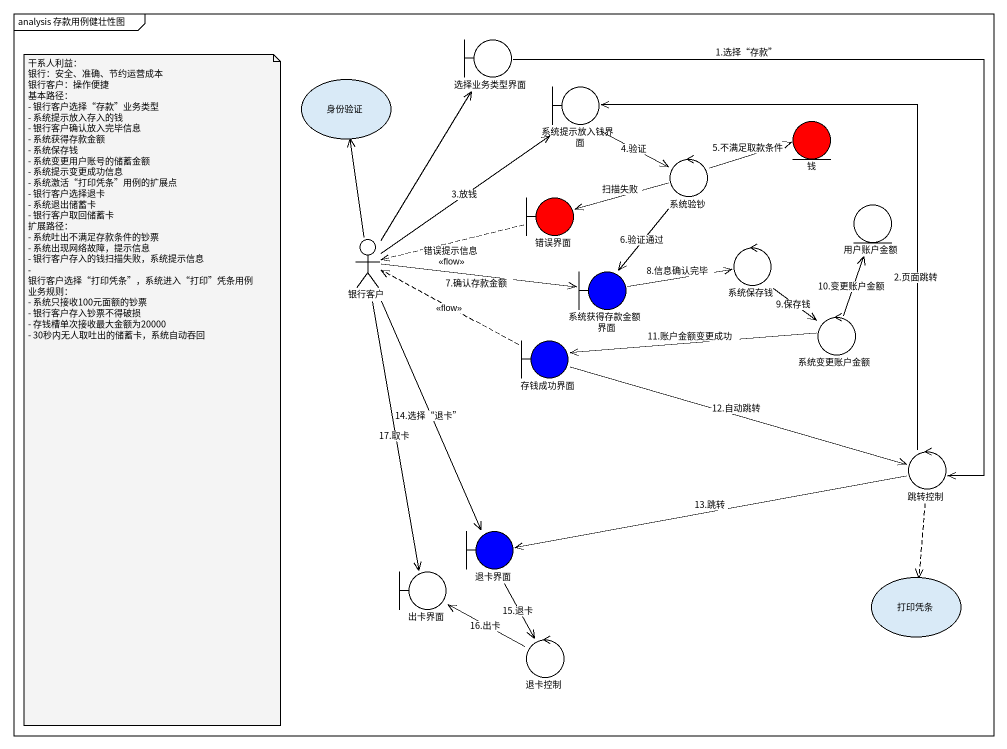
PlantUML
@startuml
mainframe analysis 存款用例健壮性图
boundary 选择业务类型界面
usecase 身份验证
boundary 系统提示放入钱界面
entity 钱 #FF0000
control 系统验钞
boundary 错误界面 #FF0000
entity 用户账户金额
actor 银行客户
boundary 系统获得存款金额界面 #0000FF
control 系统保存钱
boundary 存钱成功界面 #0000FF
control 系统变更账户金额
control 跳转控制
boundary 退卡界面 #0000FF
boundary 出卡界面
usecase 打印凭条
control 退卡控制
选择业务类型界面 --> 跳转控制 : 1.选择“存款”
系统提示放入钱界面 --> 系统验钞 : 4.验证
系统验钞 -right-> 钱 : 5.不满足取款条件
系统验钞 -left-> 错误界面 : 扫描失败
系统验钞 --> 系统获得存款金额界面 : 6.验证通过
错误界面 .left.> 银行客户 : 错误提示信息\n<<flow>>
银行客户 -up-> 选择业务类型界面
银行客户 -up-> 身份验证
银行客户 -up-> 系统提示放入钱界面 : 3.放钱
银行客户 -right-> 系统获得存款金额界面 : 7.确认存款金额
银行客户 --> 退卡界面 : 14.选择“退卡”
银行客户 --> 出卡界面 : 17.取卡
系统获得存款金额界面 -right-> 系统保存钱 : 8.信息确认完毕
系统保存钱 --> 系统变更账户金额 : 9.保存钱
存钱成功界面 .left.> 银行客户 : <<flow>>
存钱成功界面 -right-> 跳转控制 : 12.自动跳转
系统变更账户金额 -up-> 用户账户金额 : 10.变更账户金额
系统变更账户金额 -left-> 存钱成功界面 : 11.账户金额变更成功
跳转控制 -up-> 系统提示放入钱界面 : 2.页面跳转
跳转控制 -left-> 退卡界面 : 13.跳转
跳转控制 ..> 打印凭条
退卡界面 --> 退卡控制 : 15.退卡
退卡控制 -left-> 出卡界面 : 16.出卡
note as N1
  干系人利益：
  银行：安全、准确、节约运营成本
  银行客户：操作便捷
  基本路径：
  - 银行客户选择“存款”业务类型
  - 系统提示放入存入的钱
  - 银行客户确认放入完毕信息
  - 系统获得存款金额
  - 系统保存钱
  - 系统变更用户账号的储蓄金额
  - 系统提示变更成功信息
  - 系统激活“打印凭条”用例的扩展点
  - 银行客户选择退卡
  - 系统退出储蓄卡
  - 银行客户取回储蓄卡
  扩展路径：
  - 系统吐出不满足存款条件的钞票
  - 系统出现网络故障，提示信息
  - 银行客户存入的钱扫描失败，系统提示信息
  - 银行客户选择“打印凭条”，系统进入“打印”凭条用例
  业务规则：
  - 系统只接收100元面额的钞票
  - 银行客户存入钞票不得破损
  - 存钱槽单次接收最大金额为20000
  - 30秒内无人取吐出的储蓄卡，系统自动吞回
end note
@enduml
